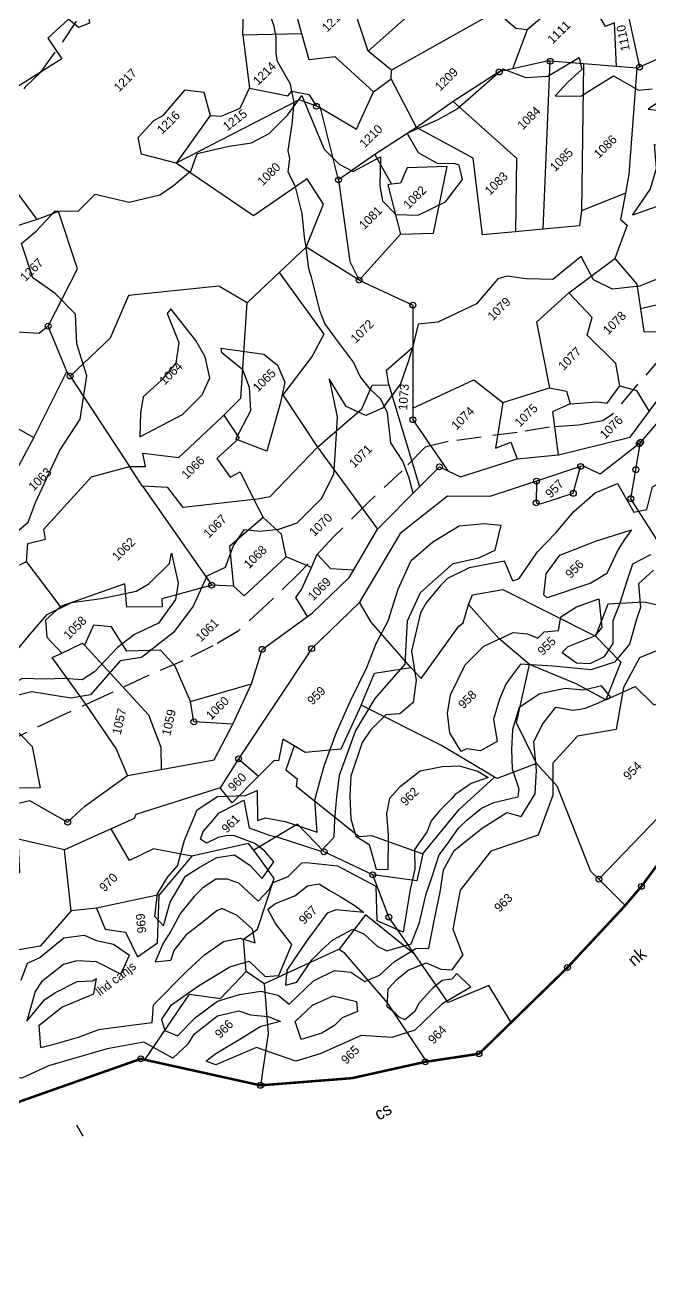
# Model space of a CAD drawing. Header units: metres. Extents: x 302352 to 308863, y 1945987 to 1951649.
# Drawn here: x 304255 to 304775, y 1946719 to 1947762 of the extents above; entities that cross this region are included whole.
import ezdxf

# ---------------------------------------------------------------- set-up
doc = ezdxf.new("R2010")
doc.units = ezdxf.units.M
doc.linetypes.add('DASHED', pattern=[0.75, 0.5, -0.25])
for name, color, linetype in [('LINE_FOOTPATH', 1, 'DASHED'), ('LINE_WATER', 4, 'Continuous'), ('POLY_HATCH', 12, 'Continuous'), ('POLY_PARCEL', 6, 'Continuous'), ('POLY_WATER', 4, 'Continuous'), ('SYM_STONE', 1, 'Continuous'), ('TEXT_MAPIN', 7, 'Continuous'), ('TEXT_MAPOUT', 7, 'Continuous'), ('TEXT_PARCEL', 7, 'Continuous'), ('V_BOUND_LINE', 7, 'Continuous')]:
    doc.layers.add(name, color=color, linetype=linetype)
doc.styles.add('TEXT_MAP', font='')
doc.styles.get('TEXT_MAP').set_extended_font_data('Kruti Dev 050')

# ---------------------------------------------------------------- blocks, each defined once
blk = doc.blocks.new('STONE')
blk.add_circle((0, 0), 0.851)
blk = doc.blocks.new('WEEWWEEWWE')
at = {"layer": 'LINE_FOOTPATH', "ltscale": 10}
for points in [[(308625.7, 1946899.17), (308637.68, 1946901.07), (308648.25, 1946903), (308664.73, 1946905.17), (308682.14, 1946907.64), (308687.59, 1946908.84), (308698.53, 1946916.18), (308709.52, 1946923.44), (308719.89, 1946929.66), (308732.96, 1946932.6), (308737.3, 1946933.26), (308750.19, 1946932.6), (308762.79, 1946932.1), (308775.4, 1946931.72), (308785.41, 1946940.34), (308796.18, 1946949.15), (308807.65, 1946958.18), (308814.12, 1946963.4), (308818.55, 1946964.15), (308834.06, 1946966.32), (308838.17, 1946966.26), (308845.73, 1946967.45), (308857.16, 1946969.88)], [(308886.9, 1946836.16), (308879.2, 1946835.65), (308871.4, 1946834.97), (308869.18, 1946835.41), (308865.04, 1946838.28), (308860.59, 1946842.14), (308855.16, 1946846.02), (308849.28, 1946850.47), (308843.92, 1946854.57), (308839.75, 1946857.06), (308833.1, 1946856.97), (308823.84, 1946857.23), (308813.73, 1946857.25), (308803.76, 1946856.95), (308794.5, 1946857.04), (308786.48, 1946857.34), (308780.67, 1946858.85), (308774.23, 1946861.03), (308766.71, 1946863.98), (308757.83, 1946867.2), (308748.49, 1946870.6), (308739.25, 1946873.83)]]:
    blk.add_lwpolyline(points, dxfattribs=at)
at = {"layer": 'LINE_WATER'}
for points in [[(308840.27, 1946870.37), (308840.17, 1946873.22), (308840.53, 1946876.59), (308841.66, 1946879.56), (308842.49, 1946885.62), (308843.06, 1946889.29), (308844.11, 1946891.7), (308847.76, 1946897.86), (308848.56, 1946899.46), (308851.33, 1946902.96), (308852.49, 1946904.64), (308855.59, 1946908.39), (308858.45, 1946913.16), (308859.51, 1946916.41), (308861.64, 1946918.08), (308862.61, 1946919.47), (308866.93, 1946922.71), (308870.4, 1946925.56), (308871.64, 1946927.53), (308872.44, 1946928.66), (308873.81, 1946933.86), (308874.68, 1946935.13), (308877.06, 1946937.47), (308878.4, 1946939.36), (308880.1, 1946942.9)], [(308831.48, 1946852.15), (308833.03, 1946854.87), (308834.59, 1946858.24), (308835.42, 1946862.61), (308839.26, 1946867.44), (308840.27, 1946870.37)]]:
    blk.add_lwpolyline(points, dxfattribs=at)
at = {"layer": 'POLY_HATCH', "lineweight": -2}
for points in [[(308767.11, 1946903.56), (308771.8, 1946903.17), (308775.7, 1946904.92), (308786.56, 1946908.93), (308794.05, 1946910.58), (308801.27, 1946915.84), (308804.39, 1946921.89), (308808.49, 1946926.38), (308808.49, 1946932.23), (308807.52, 1946937.69), (308810.83, 1946944.32), (308814.68, 1946943.96), (308820.34, 1946944.16), (308823.66, 1946940.84), (308828.54, 1946940.84), (308832.25, 1946934.79), (308837.71, 1946931.48), (308841.03, 1946930.89), (308845.72, 1946930.5), (308849.04, 1946932.06), (308854.7, 1946928.55), (308858.4, 1946925.82), (308862.31, 1946924.65), (308867.58, 1946924.65), (308872.46, 1946925.43), (308869.53, 1946918.41), (308867.97, 1946914.51), (308867.97, 1946910.22), (308868.94, 1946907.1), (308875, 1946905.34), (308870.7, 1946901.24), (308868.94, 1946898.71), (308868.94, 1946894.81), (308872.07, 1946891.49), (308877.92, 1946889.54), (308883.58, 1946890.32), (308885.15, 1946892.86), (308884.75, 1946893.64), (308882.22, 1946896.17), (308881.05, 1946900.46), (308882.22, 1946904.95), (308888.66, 1946902.41), (308892.95, 1946901.24), (308905.25, 1946900.46), (308907.32, 1946895.89), (308910.64, 1946892.96), (308917.86, 1946891.2), (308916.5, 1946889.06), (308912.79, 1946889.25), (308908.88, 1946889.06), (308912.59, 1946885.35), (308915.91, 1946884.57), (308920.2, 1946883.6), (308921.77, 1946877.94), (308923.91, 1946876.19)], [(308925.28, 1946872.87), (308920.4, 1946873.84), (308923.33, 1946870.14)], [(308897.32, 1946847.98), (308893.8, 1946849.54), (308889.43, 1946852.99), (308888.06, 1946857.08), (308889.62, 1946862.16), (308882.2, 1946862.94), (308878.5, 1946866.84), (308876.15, 1946869.96), (308874.4, 1946870.93), (308867.76, 1946870.35), (308859.56, 1946873.27), (308856.44, 1946875.81), (308852.93, 1946873.66), (308849.8, 1946871.91), (308845.31, 1946869.76), (308839.26, 1946868.79), (308835.75, 1946870.15), (308834.19, 1946874.25), (308835.75, 1946880.69), (308831.45, 1946874.05), (308826.38, 1946869.57), (308822.67, 1946866.25), (308817.4, 1946864.5), (308810.37, 1946864.5), (308806.86, 1946866.25), (308803.93, 1946868.59), (308801.79, 1946871.13), (308797.99, 1946870.35), (308793.7, 1946868.4), (308789.79, 1946869.76), (308783.55, 1946867.42), (308776.91, 1946866.44), (308768.71, 1946867.42), (308765.2, 1946869.96), (308756.03, 1946869.37), (308752.71, 1946871.71), (308748.02, 1946878.15), (308742.56, 1946881.46)], [(308780.38, 1946822.07), (308789.01, 1946826.11), (308796.51, 1946828.02), (308805.79, 1946828.61), (308812.33, 1946834.55), (308818.28, 1946836.81), (308827.15, 1946836.25), (308831.67, 1946833.39), (308835.12, 1946832.2)], [(308720.37, 1946824.71), (308718.65, 1946829.99), (308715.92, 1946832.97), (308713.44, 1946834.34), (308707.81, 1946835.02), (308705.5, 1946834.51), (308700.04, 1946831.44), (308705.67, 1946831.95), (308708.15, 1946831.52), (308713.01, 1946829.9), (308715.32, 1946827.85), (308716.21, 1946827.57)], [(308834.88, 1946829.23), (308828.81, 1946833.39), (308824.17, 1946834.94), (308822.15, 1946834.94), (308817.63, 1946834.46), (308815.37, 1946833.87), (308808.58, 1946829.59), (308805.01, 1946824.72), (308801.45, 1946821.98), (308797.88, 1946822.22), (308795.73, 1946824.12), (308791.33, 1946824.12), (308788.36, 1946823.53), (308781.85, 1946820.29), (308778.87, 1946817.56), (308775.78, 1946814.11), (308773.99, 1946810.9), (308774.71, 1946807.81), (308772.21, 1946803.29), (308773.87, 1946801.51), (308778.87, 1946806.38), (308781.73, 1946809.71), (308784.35, 1946811.49), (308787.56, 1946811.73), (308792.67, 1946811.14), (308796.48, 1946808.52), (308798.98, 1946806.26), (308800.88, 1946802.81), (308801.48, 1946800.44), (308798.15, 1946801.98), (308794.22, 1946802.7), (308793.27, 1946802.58), (308789.7, 1946802.58), (308787.08, 1946802.34), (308784.94, 1946801.39), (308780.54, 1946800.56), (308777.8, 1946797.7), (308774.23, 1946795.44), (308767.08, 1946790.27), (308764.94, 1946795.62), (308769.7, 1946800.73), (308767.08, 1946809.17), (308763.03, 1946814.17), (308762.31, 1946814.83), (308758.38, 1946814.83), (308755.17, 1946816.14), (308753.86, 1946815.67), (308750.65, 1946815.55), (308750.41, 1946820.9), (308749.34, 1946823.16), (308747.67, 1946824.82), (308744.46, 1946825.42), (308742.08, 1946825.42), (308737.68, 1946824.94), (308733.75, 1946823.75), (308730.89, 1946823.16), (308727.1, 1946821.59)], [(308835.12, 1946832.2), (308839.55, 1946834.92)], [(308698.29, 1946825.64), (308701.27, 1946829.1), (308707.12, 1946828.43), (308713.64, 1946825.73), (308716.21, 1946827.57)], [(308833.25, 1946825.21), (308834.88, 1946829.23)], [(308720.37, 1946824.71), (308724.31, 1946826.19)], [(308855.05, 1946806.57), (308850.92, 1946806.78), (308847.82, 1946803.06), (308845.34, 1946801.82), (308841, 1946799.35), (308836.25, 1946798.93), (308831.7, 1946801.2), (308826.74, 1946807.19), (308822.4, 1946812.14), (308819.72, 1946811.73), (308817.44, 1946811.32), (308814.34, 1946810.08), (308810.62, 1946808.02), (308807.94, 1946804.3), (308804.22, 1946805.33), (308802.57, 1946807.6), (308801.33, 1946808.02), (308802.36, 1946812.35), (308804.84, 1946815.45), (308807.94, 1946817.72), (308814.34, 1946819.99), (308819.72, 1946819.99), (308825.91, 1946817.72), (308827.77, 1946815.45), (308828.6, 1946813.38), (308830.46, 1946813.38), (308832.73, 1946811.53), (308835.01, 1946813.18), (308838.73, 1946812.35), (308843.06, 1946810.29), (308839.35, 1946805.75), (308837.07, 1946805.54), (308831.7, 1946807.81), (308830.05, 1946807.81), (308830.67, 1946804.3), (308832.53, 1946802.24), (308835.63, 1946801.2), (308838.73, 1946801.82), (308842.03, 1946805.13), (308845.34, 1946806.57), (308850.09, 1946809.05), (308852.98, 1946810.49), (308856.91, 1946809.25)], [(308719.66, 1946812.35), (308723.24, 1946813.02), (308729.84, 1946811.92), (308737.13, 1946810.13), (308740.7, 1946808.21), (308740.84, 1946803.68), (308742.9, 1946801.89), (308749.23, 1946804.5), (308749.91, 1946809.86), (308750.88, 1946813.02), (308752.8, 1946812.74), (308756.65, 1946811.09), (308759.95, 1946810.68), (308761.88, 1946809.31), (308762.43, 1946806.97), (308763.11, 1946804.5), (308763.94, 1946801.07), (308764.21, 1946798.73), (308760.64, 1946803.13), (308758.85, 1946803.95), (308754.45, 1946803.26), (308751.84, 1946802.85), (308744.83, 1946801.48), (308742.49, 1946799.55), (308744.55, 1946798.32), (308749.91, 1946799.42), (308752.8, 1946799.42), (308755.83, 1946799.28), (308760.23, 1946797.91), (308761.19, 1946795.71), (308761.33, 1946792), (308762.01, 1946789.94), (308766.55, 1946787.46), (308770.81, 1946789.39), (308775.9, 1946792.55), (308779.06, 1946794.06), (308783.33, 1946796.26), (308786.08, 1946796.67), (308789.93, 1946797.36), (308792.4, 1946797.36), (308796.12, 1946796.94), (308798.73, 1946795.98), (308802.99, 1946793.37)], [(308719.66, 1946812.35), (308719.66, 1946812.35), (308718.57, 1946810.29), (308719.67, 1946807.68), (308724.89, 1946807.81), (308730.39, 1946806.99), (308734.52, 1946804.79), (308738.09, 1946802.18), (308740.02, 1946799.16), (308740.29, 1946796.27), (308747.17, 1946796.14), (308751.71, 1946794.62), (308753.77, 1946792.01), (308754.46, 1946788.72), (308757.48, 1946787.48), (308761.61, 1946787.34), (308766.56, 1946786.11), (308768.49, 1946784.32), (308773.16, 1946787.48), (308778.11, 1946790.78), (308781.83, 1946793.53), (308786.09, 1946794.76), (308793.38, 1946793.94), (308799.15, 1946792.7), (308800.67, 1946790.09), (308805.89, 1946791.33), (308809.47, 1946794.49), (308813.23, 1946799.04), (308817.08, 1946800.28), (308821.35, 1946800.83), (308823.41, 1946797.94), (308825.47, 1946796.43), (308828.09, 1946795.33), (308830.7, 1946794.37), (308830.97, 1946797.39), (308827.81, 1946799.32), (308825.34, 1946802.2), (308820.93, 1946805.09), (308815.98, 1946806.05), (308811.86, 1946803.85), (308808.83, 1946801.1), (308806.22, 1946798.22), (308804.29, 1946794.37), (308802.99, 1946793.37)], [(308715.79, 1946805.12), (308720.05, 1946804.99)], [(308720.05, 1946804.99), (308722.41, 1946805.52), (308728.3, 1946804.88), (308732.06, 1946802.52), (308733.24, 1946800.27), (308735.49, 1946797.49), (308736.56, 1946795.02), (308733.02, 1946797.06), (308728.09, 1946798.24), (308722.62, 1946799.63), (308720.15, 1946799.95)], [(308721.06, 1946798.03), (308720.15, 1946799.95)], [(308768.86, 1946776.67), (308767.36, 1946776.57), (308765.75, 1946777.74), (308763.29, 1946777.96), (308762.53, 1946777.96), (308759, 1946777.74), (308757.39, 1946777.21), (308754.71, 1946777.42), (308754.28, 1946778.6), (308754.28, 1946779.57), (308754.06, 1946781.82), (308756.74, 1946784.28), (308759.32, 1946784.39), (308762.32, 1946784.07), (308765.97, 1946782.57), (308767.15, 1946779.57), (308768.75, 1946777.85)], [(308768.75, 1946777.85), (308772.36, 1946778.46)], [(308768.92, 1946772.67), (308768.86, 1946776.67)]]:
    blk.add_lwpolyline(points, dxfattribs=at)
for points in [[(308821.8, 1946913.31), (308819.26, 1946907.46), (308815.94, 1946904.92), (308811.26, 1946904.53), (308806.38, 1946904.73), (308803.65, 1946902.78), (308800.13, 1946899.46), (308809.5, 1946896.54), (308815.16, 1946896.54), (308818.68, 1946897.9), (308821.02, 1946901.61), (308822, 1946905.31), (308822.97, 1946913.51)], [(308824.58, 1946900.61), (308829.85, 1946893.59), (308830.24, 1946890.08), (308828.87, 1946886.57), (308825.36, 1946884.23), (308816.38, 1946879.16), (308815.02, 1946882.28), (308813.65, 1946885.4), (308819.9, 1946887.35), (308823.02, 1946890.86), (308824.58, 1946894.37), (308823.99, 1946899.83)], [(308744.68, 1946884.98), (308749.95, 1946886.15), (308756, 1946886.74), (308761.27, 1946887.13), (308766.54, 1946885.37), (308771.42, 1946881.66), (308777.47, 1946877.76), (308780.4, 1946876.98), (308786.26, 1946876.98), (308788.01, 1946878.15), (308784.7, 1946872.89), (308781.96, 1946870.94), (308776.11, 1946869.96), (308771.03, 1946871.72), (308766.74, 1946872.3), (308759.91, 1946872.11), (308756.98, 1946872.69), (308754.64, 1946875.42), (308751.71, 1946878.15), (308748.59, 1946881.47), (308743.9, 1946882.84)], [(308916.23, 1946867.79), (308919.35, 1946862.91), (308922.47, 1946861.16), (308927.16, 1946858.43), (308923.84, 1946855.7), (308918.57, 1946854.72), (308914.67, 1946855.5), (308909.98, 1946857.45), (308902.96, 1946860.77), (308909.2, 1946861.94), (308913.11, 1946864.08), (308915.25, 1946866.62)], [(308835.74, 1946818.76), (308839.07, 1946821.42), (308843.73, 1946822.21), (308851.05, 1946819.02), (308857.71, 1946815.56), (308855.31, 1946815.17), (308852.91, 1946814.63), (308847.85, 1946812.77), (308844.12, 1946813.7), (308835.74, 1946817.83)], [(308738.7, 1946792.88), (308743.53, 1946792.78), (308747.82, 1946791.17), (308750.39, 1946786.99), (308749.11, 1946785.38), (308746, 1946786.67), (308743.85, 1946786.67), (308740.85, 1946787.42), (308736.99, 1946789.45)]]:
    blk.add_lwpolyline(points, close=True, dxfattribs=at)
at = {"layer": 'POLY_HATCH'}
for points in [[(308705.13, 1946838.17), (308708.47, 1946839.69), (308711.05, 1946838.72), (308717.36, 1946838.11), (308720.62, 1946835.6)], [(308733.5, 1946828.18), (308737.12, 1946831.06), (308741.06, 1946832.02), (308744.07, 1946832.23), (308748.78, 1946834.92), (308754.9, 1946837.45), (308759.74, 1946836.47), (308763.94, 1946832.63), (308766.35, 1946831.62), (308762.05, 1946827.28), (308763.62, 1946826.51), (308765.91, 1946823.15), (308769, 1946817.08), (308773.28, 1946822.03), (308779.55, 1946825.59), (308785.98, 1946828.6), (308792.61, 1946831.2), (308799.76, 1946833.65), (308804.56, 1946835.81), (308809.56, 1946837.35), (308815.51, 1946840.47), (308821.5, 1946842.76), (308827.34, 1946842.3), (308833.41, 1946840.85), (308837.37, 1946837.6), (308839.55, 1946834.92)], [(308720.62, 1946835.6), (308721.66, 1946833.06), (308723.58, 1946830.08), (308724.31, 1946826.19)], [(308733.42, 1946825.59), (308737.79, 1946828.01), (308743.74, 1946829.56), (308746.95, 1946828.85), (308750.88, 1946827.78), (308753.85, 1946825.64), (308754.56, 1946821.83), (308754.44, 1946818.27), (308758.49, 1946818.98), (308758.73, 1946821.83), (308758.37, 1946824.33), (308756.59, 1946828.37), (308755.63, 1946829.44), (308753.97, 1946830.51), (308751.47, 1946831.34), (308751.23, 1946832.77), (308752.66, 1946833.48), (308754.92, 1946833.6), (308757.66, 1946833.84), (308761.46, 1946832.65), (308763.01, 1946832.17), (308759.8, 1946827.42), (308761.7, 1946823.5), (308762.65, 1946821.95), (308766.82, 1946813.75), (308770.74, 1946813.87), (308773.36, 1946816.37), (308776.93, 1946819.34), (308780.38, 1946822.07)], [(308715.79, 1946805.12), (308713.93, 1946811.63), (308707.65, 1946815.93), (308696.8, 1946821.87), (308691.19, 1946823.91), (308686.5, 1946829.94), (308680.46, 1946830.98), (308676.92, 1946826.67), (308671.32, 1946827.47), (308668.36, 1946825.9), (308665.16, 1946820.69), (308662.77, 1946817.49), (308659.72, 1946816.84), (308657.1, 1946814.75), (308655.15, 1946810.74), (308654.01, 1946804.85), (308654.52, 1946802.81), (308652.57, 1946806.1), (308652.26, 1946811.46), (308651.86, 1946813.09)], [(308733.42, 1946825.59), (308733.5, 1946828.18)], [(308698.29, 1946825.64), (308700.43, 1946824.33), (308705.19, 1946821.71), (308709.24, 1946819.93), (308713.28, 1946816.84), (308717.92, 1946813.28), (308720.66, 1946815.65), (308730.29, 1946815.65), (308735.17, 1946815.53), (308739.81, 1946814.7), (308742.67, 1946812.8), (308744.21, 1946809.95), (308745.76, 1946812.32), (308745.52, 1946816.48), (308744.33, 1946819.69), (308743.26, 1946820.05), (308738.62, 1946820.64), (308735.29, 1946821), (308731.36, 1946820.53), (308729.58, 1946819.58)], [(308833.25, 1946825.21), (308834.51, 1946824.64), (308840.94, 1946825.85), (308846.34, 1946825.95), (308851.97, 1946826.45), (308857.73, 1946826.11), (308862.29, 1946824.22), (308860.53, 1946817.78), (308862.82, 1946816.32), (308866.87, 1946818.77), (308870.27, 1946817.8), (308873.87, 1946816.15), (308877.48, 1946819.67), (308881.72, 1946821.59), (308886.04, 1946819.75), (308890.28, 1946817.3), (308892.93, 1946814.89), (308895.1, 1946818.13), (308898.11, 1946820.38), (308902.83, 1946821.12), (308905.87, 1946821.89), (308909.56, 1946819.92), (308911.29, 1946823.01), (308913.44, 1946823.84)], [(308727.1, 1946821.59), (308729.58, 1946819.58)], [(308768.92, 1946772.67), (308762.35, 1946774.38), (308754.72, 1946774.5), (308750.36, 1946776.73), (308746.2, 1946781.42), (308737.66, 1946784.66), (308733.06, 1946787.09), (308730.54, 1946792.35), (308729.36, 1946794.68), (308721.06, 1946798.03)], [(308848.04, 1946792.86), (308840.5, 1946795.96), (308833.89, 1946794.01), (308826.79, 1946788.99), (308820.27, 1946793.58), (308812.88, 1946793.22), (308808.28, 1946788.63), (308800.42, 1946784.95), (308791.3, 1946789.44), (308781.31, 1946788.17), (308774.64, 1946783.63), (308772.36, 1946778.46)]]:
    blk.add_lwpolyline(points, dxfattribs=at)
at = {"layer": 'POLY_PARCEL'}
for points in [[(308853.77, 1946972.05), (308853.38, 1946967.81), (308852.21, 1946966.31), (308850, 1946967.29), (308849.78, 1946969.93), (308844.06, 1946970.17), (308843.13, 1946965.14), (308816.5, 1946971.16)], [(308816.52, 1946945.54), (308818.27, 1946957.59), (308817.46, 1946962.54), (308815.35, 1946963.85)], [(308872.6, 1946942.6), (308883.59, 1946953.04)], [(308881.31, 1946934.33), (308891.26, 1946951.92)], [(308816.52, 1946945.54), (308808.14, 1946949.86)], [(308802.8, 1946928.58), (308800.44, 1946928.82), (308797.52, 1946932.05), (308799.77, 1946938.07), (308800.62, 1946946.64)], [(308802.8, 1946928.58), (308815.25, 1946932.63), (308820.77, 1946943.61), (308816.52, 1946945.54)], [(308844.59, 1946933.71), (308840.92, 1946939.99), (308842.79, 1946942.85), (308847.55, 1946943.06), (308849.71, 1946942.42), (308856.47, 1946942.97), (308858.79, 1946939.94), (308856.37, 1946935.72)], [(308872.6, 1946942.6), (308865.92, 1946934.01)], [(308881.31, 1946934.33), (308872.6, 1946942.6)], [(308773.86, 1946937.59), (308781.39, 1946926.42), (308784.74, 1946914.55)], [(308856.37, 1946935.72), (308844.59, 1946933.71)], [(308856.37, 1946935.72), (308857.83, 1946934.01), (308861.75, 1946932.47), (308865.92, 1946934.01)], [(308851.33, 1946902.96), (308859.99, 1946906.69), (308861.23, 1946912.65), (308848.2, 1946915.04), (308844.59, 1946933.71)], [(308873.01, 1946921.79), (308871.43, 1946925.24), (308844.59, 1946933.71)], [(308865.92, 1946934.01), (308870.39, 1946927.43), (308871.64, 1946927.53), (308873.6, 1946924.61), (308873.01, 1946921.79)], [(308883.3, 1946915.69), (308882.81, 1946926.25), (308878.61, 1946929.55), (308881.31, 1946934.33)], [(308936.98, 1946934.54), (308923.22, 1946927.04), (308907.66, 1946921.29), (308888.35, 1946922.32)], [(308888.35, 1946922.32), (308892.66, 1946930.97)], [(308798.98, 1946919.35), (308802.8, 1946928.58)], [(308889.02, 1946916.26), (308888.35, 1946922.32)], [(308834.81, 1946903.41), (308833.17, 1946909.87), (308818.79, 1946921.5), (308810.06, 1946917.94), (308798.81, 1946918.22)], [(308865.62, 1946908.02), (308873.37, 1946921.02)], [(308873.37, 1946921.02), (308873.01, 1946921.79)], [(308873.37, 1946921.02), (308875.52, 1946912.74), (308883.3, 1946915.69)], [(308784.74, 1946914.55), (308798.98, 1946919.35)], [(308798.81, 1946918.22), (308794.43, 1946896.67)], [(308798.81, 1946918.22), (308798.98, 1946919.35)], [(308784.74, 1946914.55), (308777.65, 1946912.38), (308772.53, 1946907.03), (308765.38, 1946908.84)], [(308883.3, 1946915.69), (308887.68, 1946915.04)], [(308884.39, 1946904.38), (308887.68, 1946915.04)], [(308887.68, 1946915.04), (308889.02, 1946916.26)], [(308914.32, 1946902.58), (308912.88, 1946904.39), (308912.51, 1946909.72), (308889.02, 1946916.26)], [(308756.22, 1946911.17), (308755.35, 1946901.37), (308765.94, 1946897.74)], [(308865.62, 1946908.02), (308855.58, 1946894.64), (308854.22, 1946890.6)], [(308874.53, 1946906.46), (308865.62, 1946908.02)], [(308874.53, 1946906.46), (308872.62, 1946899.79)], [(308884.39, 1946904.38), (308874.53, 1946906.46)], [(308883.67, 1946875.18), (308878.49, 1946879.45), (308888.18, 1946891.85), (308884.39, 1946904.38)], [(308893.4, 1946902.86), (308884.39, 1946904.38)], [(308920.82, 1946904.99), (308918.63, 1946902.24), (308914.32, 1946902.58)], [(308815.38, 1946890.54), (308820.21, 1946890.56), (308834.81, 1946903.41)], [(308843.82, 1946903.16), (308841.39, 1946887.88), (308836.57, 1946886.41), (308826.77, 1946885.03), (308824.27, 1946872.46)], [(308834.81, 1946903.41), (308843.82, 1946903.16)], [(308843.82, 1946903.16), (308851.33, 1946902.96)], [(308854.22, 1946890.6), (308851.33, 1946902.96)], [(308893.4, 1946902.86), (308894.42, 1946885.64), (308883.67, 1946875.18)], [(308906.61, 1946899.07), (308904.26, 1946900.54), (308893.4, 1946902.86)], [(308914.32, 1946902.58), (308906.61, 1946899.07)], [(308765.94, 1946897.74), (308768.73, 1946900.13), (308771.89, 1946898.21), (308773.06, 1946899.93), (308787.46, 1946900.65), (308794.43, 1946896.67)], [(308872.62, 1946899.79), (308872.06, 1946900.23), (308866.79, 1946891.32)], [(308866.79, 1946891.32), (308871.67, 1946886.7), (308883.2, 1946894.36), (308877.26, 1946899.91), (308874.08, 1946898.66), (308872.62, 1946899.79)], [(308728.73, 1946896.62), (308737.12, 1946892.05), (308740.44, 1946887.57), (308740.24, 1946870.24), (308735.48, 1946863.14), (308728.44, 1946870.04), (308720.45, 1946873.01), (308718.23, 1946870.95)], [(308764.39, 1946886.37), (308765.94, 1946897.74)], [(308793.44, 1946891.94), (308794.43, 1946896.67)], [(308794.43, 1946896.67), (308796.72, 1946894.34), (308798.24, 1946896.65), (308802.79, 1946890.86), (308814.86, 1946890.54), (308815.38, 1946890.54)], [(308913.16, 1946894.76), (308912.74, 1946895.24), (308906.61, 1946899.07)], [(308888.04, 1946871.58), (308913.16, 1946894.76)], [(308917.6, 1946889.63), (308913.16, 1946894.76)], [(308921.93, 1946884.53), (308927.94, 1946891.12), (308926.09, 1946891.83), (308926.96, 1946895.18)], [(308793.44, 1946891.94), (308789.24, 1946867.79)], [(308807.62, 1946874.07), (308796.23, 1946883.06), (308796.91, 1946888.14), (308793.44, 1946891.94)], [(308932.54, 1946892.69), (308925.18, 1946881.12)], [(308815.38, 1946890.54), (308814.3, 1946885.03), (308808.1, 1946885.31), (308807.39, 1946880.69), (308809.58, 1946880.02), (308807.62, 1946874.07)], [(308854.22, 1946890.6), (308858.38, 1946879.3), (308852.35, 1946873.23)], [(308854.22, 1946890.6), (308866.79, 1946891.32)], [(308917.6, 1946889.63), (308896.21, 1946868.76)], [(308921.93, 1946884.53), (308917.6, 1946889.63)], [(308764.39, 1946886.37), (308760.29, 1946886.55), (308758.02, 1946883.94), (308757.88, 1946879.49)], [(308789.24, 1946867.79), (308780.09, 1946872.98), (308778.97, 1946871.76), (308773.87, 1946876.76), (308776.91, 1946880.43), (308764.39, 1946886.37)], [(308924.64, 1946881.33), (308921.93, 1946884.53)], [(308924.64, 1946881.33), (308908.31, 1946867.22), (308905.08, 1946864.98)], [(308925.18, 1946881.12), (308924.64, 1946881.33)], [(308749.79, 1946852.44), (308752.01, 1946857.94), (308754.03, 1946868.7), (308755.84, 1946880.21), (308757.88, 1946879.49)], [(308757.88, 1946879.49), (308762.31, 1946877.92), (308762.29, 1946877.36)], [(308769.48, 1946854.07), (308772.36, 1946861.32), (308772.54, 1946865.72), (308767.51, 1946870.44), (308768.83, 1946876.13), (308766.44, 1946878.97), (308762.29, 1946877.36)], [(308935.51, 1946876.39), (308929.65, 1946879.4), (308925.18, 1946881.12)], [(308762.29, 1946877.36), (308761.57, 1946858.14), (308758.65, 1946851.71), (308755.5, 1946848.47)], [(308807.62, 1946874.07), (308806.32, 1946870.14)], [(308807.62, 1946874.07), (308810.39, 1946872.2), (308824.27, 1946872.46)], [(308843.47, 1946871.24), (308845.24, 1946873.71)], [(308845.24, 1946873.71), (308852.35, 1946873.23)], [(308888.04, 1946871.58), (308883.67, 1946875.18)], [(308824.27, 1946872.46), (308821.17, 1946852.1)], [(308824.27, 1946872.46), (308836.16, 1946871.64), (308841.06, 1946873.58), (308843.47, 1946871.24)], [(308843.47, 1946871.24), (308833.29, 1946852.16)], [(308852.35, 1946873.23), (308843.61, 1946864.45)], [(308896.21, 1946868.76), (308893.79, 1946866.85), (308888.04, 1946871.58)], [(308806.32, 1946870.14), (308797.3, 1946870.8), (308792.23, 1946864.53)], [(308804.02, 1946861.2), (308806.6, 1946865.1), (308806.32, 1946870.14)], [(308905.08, 1946864.98), (308896.21, 1946868.76)], [(308792.23, 1946864.53), (308789.24, 1946867.79)], [(308804.02, 1946861.2), (308792.38, 1946861.55), (308792.23, 1946864.53)], [(308843.61, 1946864.45), (308841.95, 1946862.78), (308839.66, 1946850.41)], [(308843.61, 1946864.45), (308856.45, 1946859.78), (308857.4, 1946852.34)], [(308905.08, 1946864.98), (308900.6, 1946861.89), (308900.75, 1946860.08), (308894.19, 1946857.07)], [(308806.14, 1946856.05), (308804.02, 1946861.2)], [(308722.27, 1946841.01), (308712.71, 1946840.31), (308701.23, 1946848.45), (308701.79, 1946855.23), (308709.71, 1946859.72), (308720.39, 1946853.83), (308724.93, 1946858.93)], [(308882.64, 1946858.71), (308873.77, 1946859.12), (308866.18, 1946847.8)], [(308876.63, 1946837.96), (308879.28, 1946841.79), (308879.22, 1946850), (308882.46, 1946851.81), (308882.64, 1946858.71)], [(308882.64, 1946858.71), (308894.19, 1946857.07)], [(308798.56, 1946849.54), (308799.57, 1946853.92), (308801.56, 1946854.27), (308806.14, 1946856.05)], [(308806.14, 1946856.05), (308808.9, 1946857.13), (308808.73, 1946853.18), (308811.91, 1946849.64)], [(308894.19, 1946857.07), (308893.65, 1946850.23), (308890.63, 1946846.12)], [(308772.34, 1946844.74), (308767.06, 1946850.61), (308769.48, 1946854.07)], [(308769.48, 1946854.07), (308780.79, 1946847.83)], [(308722.27, 1946841.01), (308730.03, 1946850.74)], [(308857.4, 1946852.34), (308849.75, 1946846.85), (308852.82, 1946845.51), (308851.36, 1946842.19)], [(308857.4, 1946852.34), (308866.18, 1946847.8)], [(308747.5, 1946831.53), (308743.07, 1946838.11), (308737.89, 1946839.86), (308739.77, 1946847.08)], [(308866.18, 1946847.8), (308868.2, 1946844.88), (308866.92, 1946842.54)], [(308890.63, 1946846.12), (308887.9, 1946842.4), (308893.22, 1946836.81), (308886.43, 1946833.67), (308883.94, 1946831.14)], [(308899.12, 1946840.86), (308890.63, 1946846.12)], [(308806.13, 1946827.35), (308806.93, 1946839.6), (308808.1, 1946844.14)], [(308866.92, 1946842.54), (308863.2, 1946843.87), (308857.88, 1946836.88)], [(308726.3, 1946837.73), (308722.27, 1946841.01)], [(308866.92, 1946842.54), (308871.12, 1946838.94), (308872.31, 1946837.33), (308876.63, 1946837.96)], [(308768.19, 1946838.87), (308768.56, 1946833.51)], [(308876.63, 1946837.96), (308878.34, 1946834.93), (308877.19, 1946830.11)], [(308726.3, 1946837.73), (308724.56, 1946833.43), (308727.05, 1946830.15), (308725.24, 1946824.8), (308730.09, 1946823.98), (308737.26, 1946830.67)], [(308737.26, 1946830.67), (308726.3, 1946837.73)], [(308768.56, 1946833.51), (308760.94, 1946833.45), (308761.37, 1946837.33)], [(308778.08, 1946832.75), (308777.43, 1946835.37), (308773.71, 1946832.87), (308773.08, 1946833.55), (308768.56, 1946833.51)], [(308850.97, 1946836.22), (308847.8, 1946833.13), (308848.29, 1946832.37), (308854.52, 1946829.17), (308859.42, 1946831.98)], [(308747.5, 1946831.53), (308737.26, 1946830.67)], [(308757.34, 1946823.53), (308757.5, 1946825.29), (308747.5, 1946831.53)], [(308778.08, 1946832.75), (308773.43, 1946830.48), (308773.8, 1946827.58), (308772.56, 1946826.71), (308774.41, 1946810.41), (308776.36, 1946808.75), (308781.11, 1946798.8)], [(308793.57, 1946829.03), (308784.3, 1946825.61), (308778.7, 1946830.22), (308778.08, 1946832.75)], [(308793.57, 1946829.03), (308800.06, 1946831.72), (308806.13, 1946827.35)], [(308802.48, 1946799.53), (308799.38, 1946811.72), (308793.57, 1946829.03)], [(308806.13, 1946827.35), (308806.06, 1946824.28), (308818.99, 1946826.43), (308820.09, 1946826.32), (308823.49, 1946828.15)], [(308823.66, 1946810.78), (308822.94, 1946818.9), (308823.49, 1946828.15)], [(308823.49, 1946828.15), (308825.42, 1946828.98), (308830.57, 1946825.38), (308837.2, 1946805.41)], [(308856.28, 1946793.57), (308862.04, 1946820.15), (308871.56, 1946826.9)], [(308738.82, 1946807.12), (308743.04, 1946812.19), (308746.46, 1946811.62), (308756.16, 1946816.51), (308757.34, 1946823.53)], [(308770.9, 1946802.92), (308767.2, 1946813.22), (308767.31, 1946821.05), (308757.34, 1946823.53)], [(308711.52, 1946808.97), (308727.4, 1946812.01), (308731.23, 1946806.96), (308738.82, 1946807.12)], [(308810.47, 1946795.51), (308813.43, 1946804.26), (308823.66, 1946810.78)], [(308829.62, 1946794.73), (308827.62, 1946801.33), (308823.66, 1946810.78)], [(308855.46, 1946793.36), (308849.12, 1946803.29), (308843.59, 1946808.22), (308837.2, 1946805.41)], [(308739.61, 1946802.79), (308738.82, 1946807.12)], [(308837.2, 1946805.41), (308837.15, 1946798.06), (308829.62, 1946794.73)], [(308739.61, 1946802.79), (308733.06, 1946795.03), (308724.52, 1946788.68)], [(308755.39, 1946797.04), (308739.61, 1946802.79)], [(308765.54, 1946785.42), (308767.17, 1946794.51), (308770.9, 1946802.92)], [(308781.11, 1946798.8), (308776.38, 1946795.72), (308770.9, 1946802.92)], [(308781.11, 1946798.8), (308792.71, 1946799.95), (308802.48, 1946799.53)], [(308765.54, 1946785.42), (308764.13, 1946798.18), (308755.39, 1946797.04)], [(308810.47, 1946795.51), (308802.62, 1946798.99), (308802.48, 1946799.53)], [(308755.39, 1946797.04), (308755.59, 1946795.99), (308754.65, 1946782.39), (308751.83, 1946768.3)], [(308802.87, 1946769.86), (308802.82, 1946772.16), (308810.2, 1946789.28), (308810.47, 1946795.51)], [(308829.62, 1946794.73), (308835.71, 1946792.44), (308835.83, 1946787.14), (308846.05, 1946781.27), (308849.87, 1946778.12)], [(308769.69, 1946761.8), (308771.77, 1946770.31), (308763.43, 1946773.71), (308765.54, 1946785.42)], [(308849.87, 1946778.12), (308820.26, 1946770.24), (308802.87, 1946769.86)], [(308802.87, 1946769.86), (308802.9, 1946762.33)]]:
    blk.add_lwpolyline(points, dxfattribs=at)
at = {"layer": 'POLY_WATER'}
for points in [[(308719.03, 1946870.64), (308722.04, 1946868.82), (308732.11, 1946862.87), (308734.48, 1946854.26), (308739.24, 1946854.13), (308749.79, 1946852.44)], [(308730.03, 1946850.74), (308724.93, 1946858.93)], [(308739.77, 1946847.08), (308730.03, 1946850.74)], [(308749.79, 1946852.44), (308755.5, 1946848.47)], [(308780.79, 1946847.83), (308787.29, 1946851.3), (308798.56, 1946849.54)], [(308811.91, 1946849.64), (308821.17, 1946852.1)], [(308821.17, 1946852.1), (308833.29, 1946852.16)], [(308833.29, 1946852.16), (308839.01, 1946852.18), (308839.66, 1946850.41)], [(308755.5, 1946848.47), (308764.51, 1946842.22), (308772.34, 1946844.74)], [(308798.56, 1946849.54), (308799.82, 1946849.35), (308810.11, 1946849.17), (308811.91, 1946849.64)], [(308850.97, 1946836.22), (308842.06, 1946840.68), (308835.98, 1946846.76), (308823.82, 1946848.21), (308808.1, 1946844.14)], [(308839.66, 1946850.41), (308840.65, 1946847.73), (308851.36, 1946842.19)], [(308761.37, 1946837.33), (308745.44, 1946845.6), (308744.62, 1946845.25), (308739.77, 1946847.08)], [(308772.34, 1946844.74), (308780.79, 1946847.83)], [(308808.1, 1946844.14), (308807.84, 1946844.07), (308794.54, 1946844.29), (308768.19, 1946838.87)], [(308851.36, 1946842.19), (308857.88, 1946836.88)], [(308768.19, 1946838.87), (308761.37, 1946837.33)], [(308859.42, 1946831.98), (308850.97, 1946836.22)], [(308857.88, 1946836.88), (308858.13, 1946836.68), (308870.78, 1946829.14), (308877.19, 1946830.11)], [(308871.56, 1946826.9), (308871.13, 1946826.86), (308861.13, 1946828.05), (308859.82, 1946831.78), (308859.42, 1946831.98)], [(308877.19, 1946830.11), (308883.94, 1946831.14)], [(308910.59, 1946825.35), (308893.13, 1946825.68), (308886.36, 1946828.06), (308871.56, 1946826.9)]]:
    blk.add_lwpolyline(points, dxfattribs=at)
at = {"layer": 'V_BOUND_LINE', "const_width": 0.5}
for points in [[(308711.52, 1946808.97), (308711.07, 1946809.66), (308683.49, 1946822.76), (308677.57, 1946821.64)], [(308724.52, 1946788.68), (308711.52, 1946808.97)], [(308751.83, 1946768.3), (308751.65, 1946768.43), (308738.75, 1946776.59), (308724.52, 1946788.68)], [(308937.29, 1946723.73), (308932.64, 1946722.64), (308931.03, 1946737.98), (308900.24, 1946757.69), (308877.31, 1946772.98), (308845.03, 1946768.4), (308807.97, 1946762.74), (308802.9, 1946762.33)], [(308769.69, 1946761.8), (308760.56, 1946761.89), (308751.83, 1946768.3)], [(308802.9, 1946762.33), (308802.42, 1946762.29), (308785.66, 1946761.65), (308769.69, 1946761.8)]]:
    blk.add_lwpolyline(points, dxfattribs=at)
at = {"layer": 'SYM_STONE', "xscale": 0.7, "yscale": 0.7, "zscale": 0.7}
for p in [(308802.8, 1946928.58), (308802.8, 1946928.58), (308873.01, 1946921.79), (308798.81, 1946918.22), (308865.62, 1946908.02), (308904.26, 1946900.54), (308913.16, 1946894.76), (308854.22, 1946890.6), (308925.18, 1946881.12), (308925.18, 1946881.12), (308858.38, 1946879.3), (308789.24, 1946867.79), (308841.95, 1946862.78), (308734.48, 1946854.26), (308767.06, 1946850.61), (308787.29, 1946851.3), (308839.01, 1946852.18), (308839.01, 1946852.18), (308794.54, 1946844.29), (308794.54, 1946844.29), (308768.19, 1946838.87), (308850.97, 1946836.22), (308847.8, 1946833.13), (308859.42, 1946831.98), (308854.52, 1946829.17), (308871.13, 1946826.86), (308871.56, 1946826.9), (308866.93, 1946823.61), (308862.04, 1946820.15), (308767.2, 1946813.22), (308767.2, 1946813.22), (308711.07, 1946809.66), (308770.9, 1946802.92), (308767.17, 1946794.51), (308724.52, 1946788.68), (308724.52, 1946788.68), (308802.87, 1946769.86), (308751.65, 1946768.43), (308760.56, 1946761.89), (308785.66, 1946761.65), (308807.97, 1946762.74)]:
    blk.add_blockref('STONE', p, dxfattribs=at)
at = {"layer": 'TEXT_MAPIN', "style": 'TEXT_MAP'}
blk.add_text('lhd canjs', height=1.8, rotation=353.0085, dxfattribs=at).set_placement((308714.16, 1946824.47))
at = {"layer": 'TEXT_MAPOUT', "style": 'TEXT_MAP'}
for s, rotation, p in [('l', 345.4859, (308691.31, 1946806.87)), ('cs', 345.4859, (308736.5, 1946766.57)), ('nk', 355.8714, (308795.36, 1946752.14))]:
    blk.add_text(s, height=2.5, rotation=rotation, dxfattribs=at).set_placement(p)
at = {"layer": 'TEXT_PARCEL', "style": 'TEXT_MAP'}
for s, p in [('1217', (308846.52, 1946952.08)), ('1267', (308805.83, 1946938.16)), ('1216', (308846.67, 1946939.8)), ('1214', (308867.54, 1946933.1)), ('1211', (308885.11, 1946930.88)), ('1080', (308853.75, 1946917.93)), ('1210', (308873.9, 1946908.78)), ('1063', (308776.99, 1946906.79)), ('1209', (308892.94, 1946906.18)), ('1064', (308811.05, 1946903.29)), ('1081', (308862.14, 1946897.08)), ('1111', (308915.9, 1946896.82)), ('1082', (308871.44, 1946893.68)), ('1065', (308823.52, 1946888.9)), ('1084', (308899.26, 1946888.75)), ('1062', (308779.03, 1946884.7)), ('1066', (308800.73, 1946886.53)), ('1083', (308885.19, 1946884)), ('1058', (308760.74, 1946880.35)), ('1072', (308844.65, 1946881.92)), ('1085', (308897.97, 1946878.07)), ('1067', (308795.5, 1946874.91)), ('1086', (308906.17, 1946873.69)), ('1068', (308796.88, 1946864.71)), ('1071', (308826.51, 1946864.14)), ('1079', (308867.59, 1946865.51)), ('1061', (308779.47, 1946861.06)), ('1070', (308810.93, 1946859.96)), ('1074', (308846.69, 1946854.96)), ('1069', (308801.53, 1946850.89)), ('1060', (308769.76, 1946848.34)), ('1075', (308856.24, 1946846.29)), ('1077', (308870.64, 1946848.22)), ('1078', (308882.22, 1946846.95)), ('970', (308729.72, 1946838.85)), ('960', (308762.66, 1946834.85)), ('959', (308786.47, 1946835.97)), ('957', (308850.47, 1946831.66)), ('1076', (308866.79, 1946832.36)), ('961', (308755.76, 1946829.78)), ('956', (308841.83, 1946817.2)), ('958', (308807.68, 1946813.76)), ('962', (308785.41, 1946808.05)), ('955', (308826.78, 1946810.1)), ('967', (308753.8, 1946805.55)), ('966', (308725.36, 1946801.15)), ('965', (308739.84, 1946779.33)), ('963', (308783.72, 1946779.31)), ('954', (308821.24, 1946779.81)), ('964', (308755.27, 1946769.75))]:
    blk.add_text(s, height=1.8, dxfattribs=at).set_placement(p)
for s, rotation, p in [('1215', 352.7573, (308856.53, 1946930.96)), ('1110', 56.2713, (308926.25, 1946884.94)), ('1073', 41.1716, (308842.44, 1946864.93)), ('1057', 32.4333, (308754.59, 1946859.2)), ('1059', 32.5121, (308761.59, 1946851.93)), ('969', 50.8034, (308729.97, 1946827.03))]:
    blk.add_text(s, height=1.8, rotation=rotation, dxfattribs=at).set_placement(p)
blk = doc.blocks.new('fffgfhggfsdsf')
at = {"xscale": 4.089385853194386, "yscale": 4.089385853194386, "zscale": 4.089385853194386, "rotation": 44.8498280447801}
blk.add_blockref('WEEWWEEWWE', (5024019.8, -4587627.4), dxfattribs=at)

msp = doc.modelspace()

# ---------------------------------------------------------------- block references
msp.add_blockref('fffgfhggfsdsf', (0, 0))

doc.saveas('drawing.dxf')
